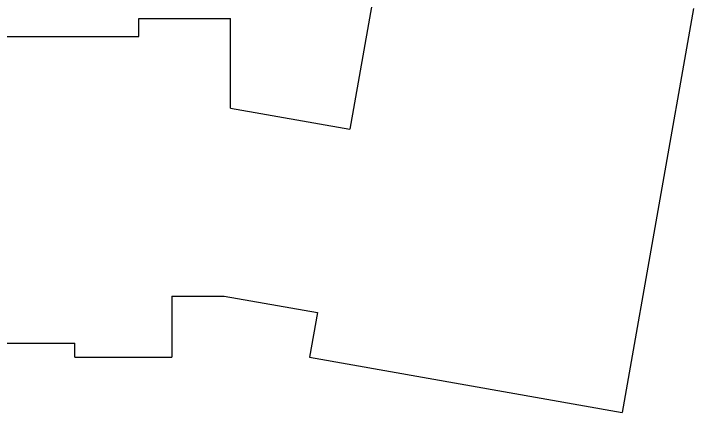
# Model space of a CAD drawing. Header units: inches. Extents: x 0 to 4255, y -182 to 2560.
# Drawn here: x 2128 to 3909, y -182 to 864 of the extents above; entities that cross this region are included whole.
import ezdxf

# ---------------------------------------------------------------- set-up
doc = ezdxf.new("R2010")
doc.units = ezdxf.units.IN
doc.header["$LTSCALE"] = 100
doc.header["$MEASUREMENT"] = 0
doc.layers.add('A-SITE', color=3, linetype='CONTINUOUS')

msp = doc.modelspace()

# ---------------------------------------------------------------- linework, layer by layer
at = {"layer": 'A-SITE'}
for p, q in [((3090.1, 1022.3), (3008.8, 561.2)), ((3909.5, 877.8), (3722.7, -181.8)), ((2456, 804), (2456, 851)), ((2456, 851), (2696, 851)), ((2696, 616.3), (2696, 851)), ((1292, 804), (2456, 804)), ((2696, 616.3), (3008.8, 561.2)), ((2542, 123), (2679.2, 123)), ((2542, 123), (2542, -37)), ((2679.2, 123), (2924, 79.9)), ((2924, 79.9), (2903.3, -37.3)), ((700, 0), (2288, 0)), ((2288, -37), (2288, 0)), ((2288, -37), (2542, -37)), ((2903.3, -37.3), (3722.7, -181.8))]:
    msp.add_line(p, q, dxfattribs=at)

doc.saveas('drawing.dxf')
